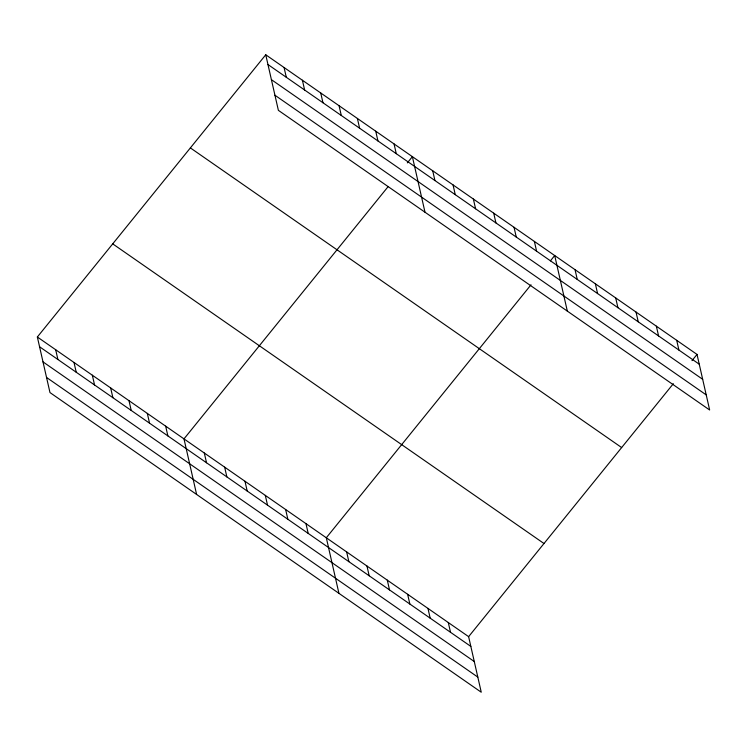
<?xml version="1.0" encoding="UTF-8"?>
<svg xmlns="http://www.w3.org/2000/svg" width="747" height="747" viewBox="0 0 747 747"><rect width="100%" height="100%" fill="white"/><g stroke="black" fill="none" stroke-linecap="round" stroke-linejoin="round"><path stroke-width="1.12" d="M37.35 337L468.621 636.659L481.255 692.226L49.974 392.567L37.35 337L265.745 54.774L697.026 354.433L709.65 410L278.379 110.341L265.745 54.774M387.973 186.815L183.986 438.881L196.61 494.449M407.358 162.865L412.381 156.655L425.006 212.232M531.014 284.812L326.308 537.765L338.933 593.342M550.399 260.862L554.704 255.539L567.328 311.116M468.621 636.659L673.336 383.697M692.002 360.642L697.026 354.433M267.968 64.541L699.239 364.191M271.404 79.658L702.675 379.308M274.943 95.233L706.214 394.883M190.382 147.906L621.653 447.565M112.722 243.867L543.993 543.517M39.572 346.767L470.843 646.416M42.999 361.884L474.28 661.534M46.538 377.45L477.819 677.109M676.698 340.305L678.911 350.063M656.361 326.178L658.583 335.945M636.033 312.05L638.246 321.817M615.696 297.922L617.918 307.689M595.368 283.795L597.581 293.562M575.031 269.667L577.254 279.434M534.376 241.421L536.589 251.179M514.039 227.293L516.261 237.051M493.711 213.166L495.924 222.933M473.374 199.038L475.596 208.805M453.046 184.911L455.268 194.678M432.718 170.783L434.931 180.55M394.052 143.919L396.274 153.686M375.722 131.192L377.945 140.95M357.393 118.456L359.615 128.213M339.063 105.719L341.286 115.477M448.293 622.531L450.516 632.289M320.734 92.983L322.956 102.75M427.966 608.403L430.179 618.171M302.404 80.246L304.627 90.014M407.629 594.276L409.851 604.043M284.075 67.51L286.297 77.277M387.301 580.148L389.514 589.915M366.964 566.021L369.186 575.788M346.636 551.893L348.858 561.66M305.971 523.647L308.194 533.405M285.643 509.519L287.856 519.277M265.306 495.392L267.529 505.149M244.979 481.264L247.201 491.031M224.651 467.136L226.864 476.903M204.314 453.009L206.536 462.776M165.657 426.145L167.87 435.912M147.327 413.408L149.54 423.175M128.998 400.681L131.211 410.439M110.668 387.945L112.881 397.703M92.339 375.209L94.552 384.966M74.009 362.472L76.231 372.239M55.68 349.736L57.902 359.503"/></g></svg>
